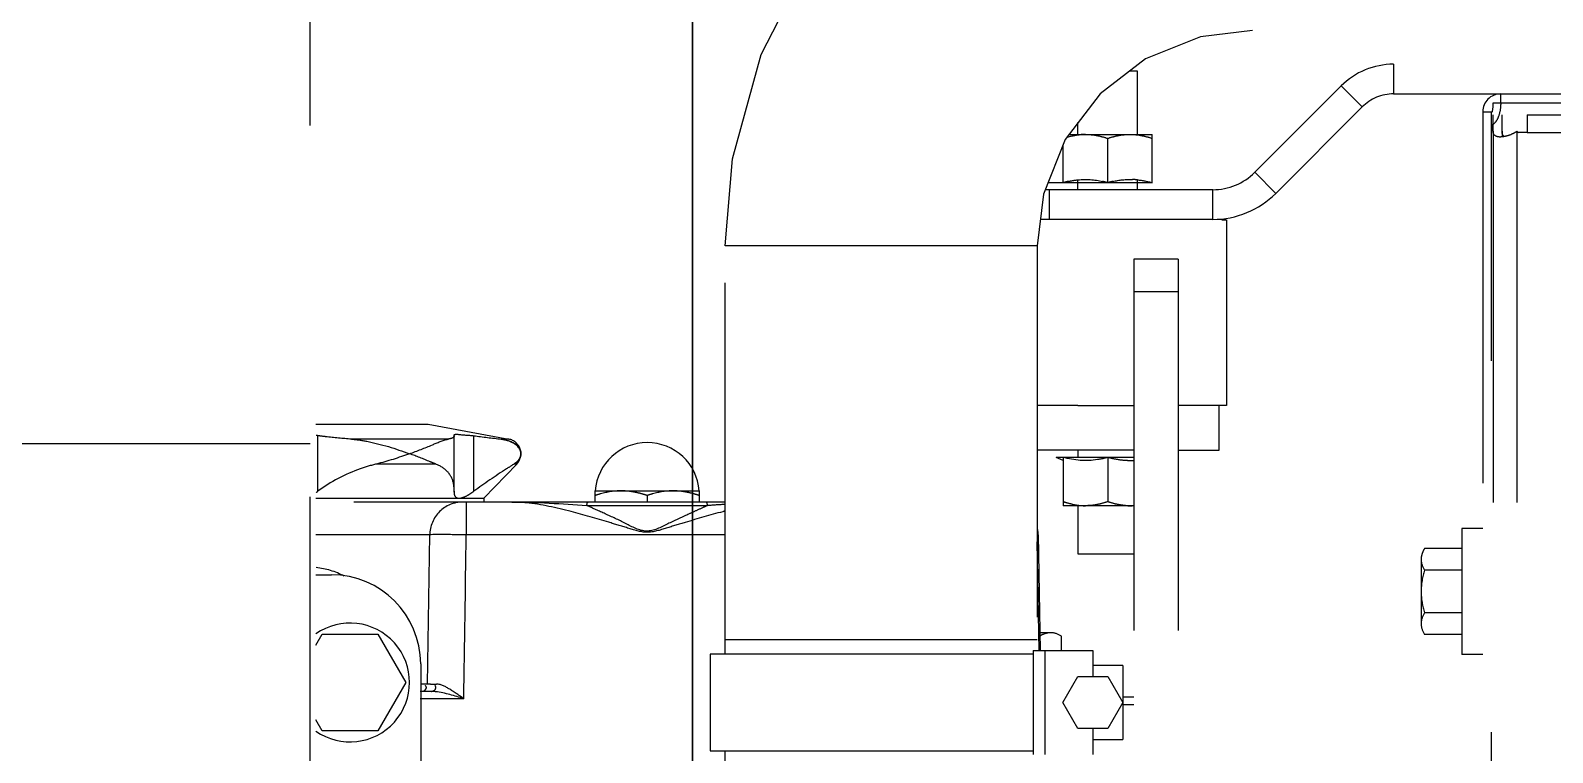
# Model space of a CAD drawing. Header units: millimetres. Extents: x 17886 to 18265, y -8727 to -7321.
# Drawn here: x 17969.26 to 17971.309, y -7870.344 to -7869.371 of the extents above; entities that cross this region are included whole.
import ezdxf

# ---------------------------------------------------------------- set-up
doc = ezdxf.new("R2010")
doc.units = ezdxf.units.MM
doc.linetypes.add('EPL_DASH', pattern=[1, 0.5, -0.5])
for name, color, linetype in [('2630754_DKREDXF_CONTINUOUS_LINE', 7, 'Continuous'), ('3884027_DKREDXF_CONTINUOUS_LINE', 7, 'Continuous'), ('8T4224_DXF_CONTINUOUS_LINE', 7, 'Continuous'), ('8T4908_DXF_CONTINUOUS_LINE', 7, 'Continuous')]:
    doc.layers.add(name, color=color, linetype=linetype)
doc.layers.add('CRTANJE', color=4, linetype='Continuous', lineweight=30)

msp = doc.modelspace()

# ---------------------------------------------------------------- linework, layer by layer
at = {"layer": '2630754_DKREDXF_CONTINUOUS_LINE', "color": 7, "linetype": 'EPL_DASH'}
for p, q in [((17969.6362, -7870.49946), (17969.6362, -7869.17446)), ((17969.6362, -7869.92796), (17969.1362, -7869.92796)), ((17969.6442, -7870.10446), (17969.6652, -7870.10446)), ((17969.7852, -7870.22446), (17969.7852, -7870.77446))]:
    msp.add_line(p, q, dxfattribs=at)
msp.add_arc((17969.6652, -7870.22446), 0.12, 0, 90, dxfattribs=at)
at = {"layer": '3884027_DKREDXF_CONTINUOUS_LINE', "color": 6, "linetype": 'EPL_DASH'}
for p, q in [((17970.7502, -7869.42646), (17970.73934, -7869.42646)), ((17970.7502, -7869.51146), (17970.7502, -7869.42646)), ((17971.0952, -7869.41696), (17971.0952, -7869.45696)), ((17972.08346, -7869.41696), (17971.0952, -7869.41696)), ((17971.02449, -7869.44625), (17970.90821, -7869.56253)), ((17971.05277, -7869.47453), (17971.02449, -7869.44625)), ((17971.05277, -7869.47453), (17970.93649, -7869.59081)), ((17971.0952, -7869.45696), (17972.41446, -7869.45696)), ((17971.23981, -7869.46896), (17972.41592, -7869.46896)), ((17971.2152, -7869.48096), (17971.2152, -7870.81646)), ((17971.2272, -7870.81646), (17971.2272, -7869.48096)), ((17971.2752, -7869.48496), (17972.41787, -7869.48496)), ((17970.65817, -7869.51146), (17970.7702, -7869.51146)), ((17970.6702, -7869.51146), (17970.6702, -7869.49565)), ((17970.7702, -7869.57646), (17970.7702, -7869.51146)), ((17971.2292, -7869.50732), (17971.2292, -7871.00896)), ((17971.2412, -7869.50732), (17971.2412, -7869.51465)), ((17971.2612, -7869.50696), (17971.2612, -7871.02302)), ((17971.2752, -7869.50896), (17972.42079, -7869.50896)), ((17970.6502, -7869.57646), (17970.6502, -7869.52538)), ((17970.7102, -7869.57646), (17970.7102, -7869.51682)), ((17970.6702, -7869.58596), (17970.6702, -7869.57265)), ((17970.7502, -7869.58596), (17970.7502, -7869.57265)), ((17970.93649, -7869.59081), (17970.90821, -7869.56253)), ((17970.85164, -7869.58596), (17970.62606, -7869.58596)), ((17970.63164, -7869.58596), (17970.63164, -7869.62596)), ((17970.85164, -7869.62596), (17970.85164, -7869.58596)), ((17970.85164, -7869.62596), (17970.6195, -7869.62596)), ((17970.8702, -7869.62646), (17970.8702, -7869.87646)), ((17970.1952, -7870.21146), (17970.1952, -7869.66146)), ((17970.6152, -7869.66146), (17970.1952, -7869.66146)), ((17970.6152, -7869.66146), (17970.6152, -7870.20646)), ((17970.8052, -7869.67946), (17970.7452, -7869.67946)), ((17970.7452, -7869.67947), (17970.7452, -7870.50446)), ((17970.8052, -7869.67947), (17970.8052, -7870.90049)), ((17970.8052, -7869.72333), (17970.7452, -7869.72333)), ((17970.6702, -7869.87646), (17970.6152, -7869.87646)), ((17970.85574, -7869.87646), (17970.8052, -7869.87646)), ((17970.8602, -7869.93646), (17970.8602, -7869.87646)), ((17969.6442, -7869.90146), (17969.7952, -7869.90146)), ((17969.7952, -7869.90146), (17969.90388, -7869.9218)), ((17969.64667, -7869.99206), (17969.64667, -7869.91719)), ((17969.82207, -7869.9218), (17969.69187, -7869.9218)), ((17969.83013, -7869.91719), (17969.8302, -7869.91766)), ((17969.83013, -7869.99206), (17969.83013, -7869.91719)), ((17969.8302, -7869.9896), (17969.8302, -7869.91764)), ((17969.8566, -7869.99206), (17969.8566, -7869.91719)), ((17969.90388, -7869.9218), (17969.89374, -7869.9218)), ((17970.7452, -7869.93646), (17970.6152, -7869.93646)), ((17970.6702, -7869.93646), (17970.6702, -7869.94646)), ((17970.8052, -7869.93646), (17970.8602, -7869.93646)), ((17969.80556, -7869.95533), (17969.72561, -7869.95533)), ((17969.8702, -7870.00146), (17969.91461, -7869.95533)), ((17969.91461, -7869.95533), (17969.91096, -7869.95533)), ((17970.65008, -7869.95073), (17970.64092, -7869.94646)), ((17970.6502, -7869.94646), (17970.6502, -7870.0061)), ((17970.7102, -7869.94646), (17970.7102, -7870.0061)), ((17969.6442, -7870.00146), (17969.8702, -7870.00146)), ((17970.1952, -7870.00646), (17969.6442, -7870.00646)), ((17969.8301, -7869.99301), (17969.8301, -7869.98947)), ((17969.83013, -7869.99206), (17969.8301, -7869.99315)), ((17969.83013, -7869.99206), (17969.8302, -7869.98947)), ((17969.84658, -7870.00646), (17969.84658, -7870.05067)), ((17969.8702, -7870.00146), (17969.8702, -7870.00646)), ((17970.0202, -7870.00646), (17970.0202, -7869.99146)), ((17970.0202, -7869.99146), (17970.1602, -7869.99146)), ((17970.0902, -7869.99771), (17970.0902, -7870.00646)), ((17970.1602, -7869.99146), (17970.1602, -7870.00646)), ((17970.00901, -7870.01137), (17970.17138, -7870.01137)), ((17970.6702, -7870.01146), (17970.6702, -7870.07646)), ((17971.1872, -7870.04197), (17971.1872, -7870.21197)), ((17971.2152, -7870.04197), (17971.1872, -7870.04197)), ((17969.79739, -7870.05067), (17969.6442, -7870.05067)), ((17969.79425, -7870.25163), (17969.79739, -7870.05067)), ((17970.1952, -7870.05067), (17969.84658, -7870.05067)), ((17970.61667, -7870.05067), (17970.6152, -7870.05067)), ((17970.61775, -7870.20633), (17970.6152, -7870.05995)), ((17970.61667, -7870.05067), (17970.61938, -7870.2063)), ((17970.6702, -7870.07646), (17970.7452, -7870.07646)), ((17971.1872, -7870.06923), (17971.13666, -7870.06923)), ((17971.1872, -7870.0981), (17971.13666, -7870.0981)), ((17971.1322, -7870.12697), (17971.1322, -7870.17027)), ((17971.1872, -7870.15584), (17971.13666, -7870.15584)), ((17970.63718, -7870.18246), (17970.61897, -7870.18246)), ((17970.64793, -7870.20646), (17970.64793, -7870.18692)), ((17971.1872, -7870.1847), (17971.13666, -7870.1847)), ((17970.17508, -7870.21146), (17970.17508, -7870.34146)), ((17970.61008, -7870.20646), (17970.69008, -7870.20646)), ((17970.62572, -7870.20646), (17970.62572, -7870.34646)), ((17971.2152, -7870.21197), (17971.1872, -7870.21197)), ((17970.7305, -7870.22646), (17970.69008, -7870.22646)), ((17970.7305, -7870.22646), (17970.7305, -7870.32646)), ((17969.79425, -7870.25163), (17969.7852, -7870.25163)), ((17970.64967, -7870.27646), (17970.66988, -7870.24146)), ((17970.66988, -7870.24146), (17970.71029, -7870.24146)), ((17970.71029, -7870.24146), (17970.7305, -7870.27646)), ((17969.79921, -7870.26146), (17969.78437, -7870.26146)), ((17969.84333, -7870.27128), (17969.78437, -7870.27128)), ((17970.7452, -7870.26946), (17970.7305, -7870.26946)), ((17970.66988, -7870.31146), (17970.64967, -7870.27646)), ((17970.7305, -7870.27646), (17970.71029, -7870.31146)), ((17970.7452, -7870.27946), (17970.7305, -7870.27946)), ((17970.71029, -7870.31146), (17970.66988, -7870.31146)), ((17970.69008, -7870.32646), (17970.7305, -7870.32646)), ((17970.1952, -7870.44146), (17970.1952, -7870.34146))]:
    msp.add_line(p, q, dxfattribs=at)
at = {"layer": '3884027_DKREDXF_CONTINUOUS_LINE', "color": 7, "linetype": 'EPL_DASH'}
for p, q in [((17971.22941, -7869.46896), (17971.23981, -7869.46896)), ((17971.2392, -7869.45696), (17971.2392, -7869.46896)), ((17971.2152, -7869.48096), (17971.2272, -7869.48096)), ((17971.2292, -7869.50732), (17971.2292, -7869.48496)), ((17971.2412, -7869.50732), (17971.2412, -7869.48496)), ((17971.2752, -7869.48496), (17971.2752, -7869.50896)), ((17971.22881, -7869.50732), (17971.22881, -7869.49787)), ((17971.2612, -7869.50696), (17971.2632, -7869.50896)), ((17971.2752, -7869.50896), (17971.2632, -7869.50896)), ((17970.7702, -7869.57646), (17970.62985, -7869.57646)), ((17970.86372, -7869.62646), (17970.8702, -7869.62646)), ((17970.6702, -7869.87646), (17970.7452, -7869.87646)), ((17970.8702, -7869.87646), (17970.85574, -7869.87646)), ((17970.7452, -7869.94646), (17970.64076, -7869.94646)), ((17970.6502, -7870.0061), (17970.6502, -7870.01146)), ((17970.7452, -7870.01146), (17970.6502, -7870.01146)), ((17971.1322, -7870.08042), (17971.1322, -7870.12697)), ((17970.1952, -7870.19146), (17970.6152, -7870.19146)), ((17970.61008, -7870.21146), (17970.17508, -7870.21146)), ((17970.61008, -7870.20646), (17970.61008, -7870.34646)), ((17970.69008, -7870.20646), (17970.69008, -7870.24146)), ((17970.69008, -7870.31146), (17970.69008, -7870.34646)), ((17970.17508, -7870.34146), (17970.61008, -7870.34146))]:
    msp.add_line(p, q, dxfattribs=at)
at = {"layer": '3884027_DKREDXF_CONTINUOUS_LINE', "color": 6, "linetype": 'EPL_DASH'}
for points in [[(17970.1952, -7869.66146), (17970.20488, -7869.54456), (17970.24364, -7869.40373), (17970.31036, -7869.27381), (17970.40226, -7869.16031), (17970.51544, -7869.06801), (17970.64514, -7869.00081), (17970.7859, -7868.96155), (17970.90526, -7868.95146)], [(17970.9052, -7869.37146), (17970.83503, -7869.38008), (17970.76127, -7869.40969), (17970.69989, -7869.45663), (17970.65308, -7869.51815), (17970.62361, -7869.59211), (17970.6152, -7869.66146)]]:
    msp.add_lwpolyline(points, dxfattribs=at)
for centre, radius, start, end in [((17971.0952, -7869.51696), 0.1, 90, 135), ((17971.0952, -7869.51696), 0.06, 90, 135), ((17970.68023, -7869.59008), 0.07862, 90.02134, 94.31324), ((17970.85164, -7869.50596), 0.08, 270, 315), ((17970.85164, -7869.50596), 0.12, 270, 315), ((17969.6254, -7870.07452), 0.15876, 82.30022, 83.16627), ((17969.82872, -7869.91766), 0.00148, 351.41753, 359.98176), ((17970.30118, -7866.48809), 3.4578, 262.61272, 263.23285), ((17969.9002, -7869.94146), 0.02, 316.08888, 79.39869), ((17970.0902, -7869.99665), 0.07019, 4.24219, 175.75781), ((17970.7402, -7869.85382), 0.09696, 268.05194, 272.95729), ((17969.61573, -7869.95088), 0.05151, 303.7283, 306.91555), ((17969.78507, -7869.98948), 0.04513, 0.01275, 1.4351), ((17970.06722, -7870.13837), 0.14831, 105.52408, 108.48291), ((17970.04969, -7870.11496), 0.12401, 74.47904, 77.82734), ((17970.04318, -7870.13837), 0.14831, 71.51709, 74.47603), ((17970.1385, -7870.14241), 0.15254, 106.39881, 108.45944), ((17970.1345, -7870.129), 0.13856, 105.47957, 106.37808), ((17970.11969, -7870.11496), 0.12401, 74.47904, 77.82734), ((17970.11318, -7870.13837), 0.14831, 71.51709, 74.47603), ((17970.65635, -7871.12252), 1.21241, 114.29044, 114.94323), ((17970.5053, -7870.78754), 0.84495, 113.2782, 114.29886), ((17970.39185, -7872.89194), 2.88899, 93.90317, 94.37677), ((17970.38353, -7870.75908), 0.76396, 104.27095, 104.52845), ((17970.57177, -7870.05148), 0.0449, 1.0331, 10.00019)]:
    msp.add_arc(centre, radius, start, end, dxfattribs=at)
at = {"layer": '3884027_DKREDXF_CONTINUOUS_LINE', "color": 7, "linetype": 'EPL_DASH'}
for centre, radius, start, end in [((17971.2392, -7869.48096), 0.024, 90, 180), ((17970.68908, -7869.72044), 0.14914, 102.39217, 105.11234), ((17970.67131, -7869.72045), 0.14915, 74.88767, 77.60732), ((17970.74908, -7869.72044), 0.14914, 102.39217, 105.11234), ((17970.74006, -7869.67194), 0.09981, 84.16963, 88.02717), ((17970.69363, -7869.87581), 0.13734, 251.56232, 252.217), ((17970.68153, -7869.92147), 0.09007, 257.80192, 262.76655), ((17970.68051, -7869.92884), 0.08263, 262.82592, 265.69712), ((17970.68023, -7869.93284), 0.07862, 265.68587, 269.97865), ((17970.74023, -7869.93284), 0.07862, 265.68587, 269.97865), ((17970.74017, -7869.93309), 0.07837, 270.01708, 273.86331), ((17971.15434, -7870.08369), 0.02214, 170.7536, 179.95024), ((17971.15604, -7870.08395), 0.02386, 167.27465, 170.79033), ((17971.15837, -7870.08449), 0.02625, 162.48015, 167.24843), ((17971.16246, -7870.08579), 0.03055, 157.56672, 162.45196), ((17971.16674, -7870.08752), 0.03517, 155.5853, 157.62545), ((17969.6352, -7870.19446), 0.1, 61.88463, 84.7826), ((17969.80779, -7867.89153), 2.36016, 269.77569, 269.97138)]:
    msp.add_arc(centre, radius, start, end, dxfattribs=at)
for points in [[(17971.22802, -7869.48157), (17971.22897, -7869.47745), (17971.22941, -7869.47319), (17971.22941, -7869.46896)], [(17971.23842, -7869.48157), (17971.23937, -7869.47745), (17971.23981, -7869.47319), (17971.23981, -7869.46896)], [(17971.23001, -7869.49709), (17971.23186, -7869.49572), (17971.23334, -7869.49382), (17971.23451, -7869.49184)], [(17971.23451, -7869.49184), (17971.23637, -7869.48868), (17971.23759, -7869.48514), (17971.23842, -7869.48157)], [(17971.24421, -7869.51438), (17971.24189, -7869.5133), (17971.2412, -7869.50988), (17971.2412, -7869.50732)], [(17971.25351, -7869.51158), (17971.25053, -7869.51285), (17971.2474, -7869.51382), (17971.24421, -7869.5144)], [(17971.2612, -7869.50729), (17971.25882, -7869.50901), (17971.25621, -7869.51043), (17971.25351, -7869.51158)], [(17970.65707, -7869.57478), (17970.6614, -7869.57383), (17970.66579, -7869.57309), (17970.6702, -7869.57264)], [(17970.6702, -7869.57264), (17970.6812, -7869.57152), (17970.69251, -7869.57241), (17970.70332, -7869.57478)], [(17970.71707, -7869.57478), (17970.72572, -7869.57288), (17970.73465, -7869.57189), (17970.74349, -7869.57219)], [(17970.7502, -7869.57264), (17970.75695, -7869.57333), (17970.76364, -7869.57469), (17970.7702, -7869.57646)], [(17970.6625, -7870.00951), (17970.65885, -7870.00872), (17970.65524, -7870.00773), (17970.65169, -7870.00659)], [(17970.7102, -7870.0061), (17970.70616, -7870.00745), (17970.70205, -7870.00861), (17970.69789, -7870.00951)], [(17970.7225, -7870.00951), (17970.71834, -7870.00861), (17970.71424, -7870.00745), (17970.7102, -7870.0061)], [(17970.69789, -7870.00951), (17970.69209, -7870.01075), (17970.68613, -7870.01146), (17970.6802, -7870.01146)], [(17970.73431, -7870.01124), (17970.73035, -7870.01094), (17970.72639, -7870.01034), (17970.7225, -7870.00951)], [(17971.1322, -7870.08367), (17971.1322, -7870.0887), (17971.13415, -7870.09374), (17971.13666, -7870.0981)], [(17971.13666, -7870.0981), (17971.13396, -7870.10746), (17971.1322, -7870.11723), (17971.1322, -7870.12697)]]:
    msp.add_open_spline(points, degree=3, dxfattribs=at)
at = {"layer": '3884027_DKREDXF_CONTINUOUS_LINE', "color": 6, "linetype": 'EPL_DASH'}
for points in [[(17970.65526, -7869.51524), (17970.66147, -7869.51345), (17970.66787, -7869.51217), (17970.67431, -7869.51168)], [(17970.6802, -7869.51146), (17970.68613, -7869.51146), (17970.69209, -7869.51217), (17970.69789, -7869.51341)], [(17970.69789, -7869.51341), (17970.70205, -7869.51431), (17970.70616, -7869.51547), (17970.7102, -7869.51682)], [(17970.7102, -7869.51682), (17970.71424, -7869.51547), (17970.71834, -7869.51431), (17970.7225, -7869.51341)], [(17970.7225, -7869.51341), (17970.72831, -7869.51217), (17970.73426, -7869.51146), (17970.7402, -7869.51146)], [(17970.7402, -7869.51146), (17970.74613, -7869.51146), (17970.75209, -7869.51217), (17970.75789, -7869.51341)], [(17970.75789, -7869.51341), (17970.76205, -7869.51431), (17970.76616, -7869.51547), (17970.7702, -7869.51682)], [(17969.7702, -7869.94146), (17969.75558, -7869.9468), (17969.74072, -7869.95161), (17969.72561, -7869.95533)], [(17969.9202, -7869.94146), (17969.9202, -7869.94611), (17969.91702, -7869.95073), (17969.91338, -7869.95362)], [(17969.82132, -7869.96565), (17969.81703, -7869.96107), (17969.81138, -7869.95768), (17969.80556, -7869.95533)], [(17969.82949, -7869.98179), (17969.82835, -7869.97587), (17969.82544, -7869.97006), (17969.82132, -7869.96565)], [(17969.91096, -7869.95533), (17969.91434, -7869.95318), (17969.91752, -7869.95018), (17969.91912, -7869.94651)], [(17970.69666, -7869.94942), (17970.68134, -7869.95191), (17970.66518, -7869.95049), (17970.6502, -7869.94646)], [(17970.7102, -7869.94646), (17970.70574, -7869.94766), (17970.70122, -7869.94868), (17970.69666, -7869.94942)], [(17970.72373, -7869.94942), (17970.71917, -7869.94868), (17970.71466, -7869.94766), (17970.7102, -7869.94646)], [(17970.7369, -7869.95073), (17970.73249, -7869.95058), (17970.72809, -7869.95012), (17970.72373, -7869.94942)], [(17969.83917, -7870.00111), (17969.84288, -7870.0004), (17969.84636, -7869.99859), (17969.84962, -7869.99667)], [(17969.84962, -7869.99667), (17969.85202, -7869.99526), (17969.85434, -7869.9937), (17969.8566, -7869.99206)], [(17969.90776, -7870.00646), (17969.94155, -7870.00646), (17969.97532, -7870.0088), (17970.00901, -7870.01137)], [(17970.0552, -7869.99146), (17970.04588, -7869.99146), (17970.0365, -7869.99298), (17970.02752, -7869.99547)], [(17970.07584, -7869.99374), (17970.06907, -7869.99228), (17970.06212, -7869.99146), (17970.0552, -7869.99146)], [(17970.1252, -7869.99146), (17970.11588, -7869.99146), (17970.1065, -7869.99298), (17970.09752, -7869.99547)], [(17970.14584, -7869.99374), (17970.13907, -7869.99228), (17970.13212, -7869.99146), (17970.1252, -7869.99146)], [(17970.03367, -7870.02242), (17970.0255, -7870.01863), (17970.01729, -7870.01493), (17970.00901, -7870.01137)], [(17969.84333, -7870.27128), (17969.84443, -7870.19775), (17969.84551, -7870.12421), (17969.84658, -7870.05067)], [(17971.1322, -7870.12697), (17971.1322, -7870.1367), (17971.13396, -7870.14648), (17971.13666, -7870.15584)], [(17971.13666, -7870.15584), (17971.13415, -7870.1602), (17971.1322, -7870.16523), (17971.1322, -7870.17027)], [(17971.1322, -7870.17027), (17971.1322, -7870.17531), (17971.13415, -7870.18034), (17971.13666, -7870.1847)], [(17970.6335, -7870.18246), (17970.62984, -7870.18246), (17970.62616, -7870.18347), (17970.62283, -7870.18498)], [(17970.64793, -7870.18692), (17970.64357, -7870.18441), (17970.63853, -7870.18246), (17970.6335, -7870.18246)], [(17969.84333, -7870.27128), (17969.83083, -7870.26765), (17969.81833, -7870.26358), (17969.80542, -7870.26191)]]:
    msp.add_open_spline(points, degree=3, dxfattribs=at)
at = {"layer": '3884027_DKREDXF_CONTINUOUS_LINE', "color": 7, "linetype": 'EPL_DASH'}
for points, knots in [([(17971.22881, -7869.49787), (17971.22901, -7869.49776), (17971.22942, -7869.49751), (17971.22982, -7869.49724), (17971.23001, -7869.49709)], [0, 0, 0, 0, 0.4920516, 1, 1, 1, 1]), ([(17971.22954, -7869.51014), (17971.22942, -7869.50971), (17971.22924, -7869.50877), (17971.2292, -7869.50782), (17971.2292, -7869.50732)], [0, 0, 0, 0, 0.4753672, 1, 1, 1, 1]), ([(17971.24103, -7869.51484), (17971.23959, -7869.51497), (17971.23543, -7869.51528), (17971.23031, -7869.51289), (17971.22954, -7869.51014)], [0, 0, 0, 0, 0.3377062, 1, 1, 1, 1]), ([(17971.24421, -7869.5144), (17971.24368, -7869.5145), (17971.24262, -7869.51467), (17971.24156, -7869.51479), (17971.24103, -7869.51484)], [0, 0, 0, 0, 0.5111951, 1, 1, 1, 1]), ([(17971.13666, -7870.06923), (17971.13631, -7870.06985), (17971.13563, -7870.07108), (17971.13501, -7870.07235), (17971.13472, -7870.07299)], [0, 0, 0, 0, 0.504419, 1, 1, 1, 1]), ([(17969.79855, -7870.25167), (17969.79767, -7870.25167), (17969.79623, -7870.25166), (17969.7948, -7870.25164), (17969.79425, -7870.25163)], [0, 0, 0, 0, 0.6166843, 1, 1, 1, 1]), ([(17969.78938, -7870.26044), (17969.79028, -7870.26007), (17969.79192, -7870.25919), (17969.79285, -7870.2574), (17969.79287, -7870.25656)], [0, 0, 0, 0, 0.5350202, 1, 1, 1, 1]), ([(17969.79287, -7870.25656), (17969.79288, -7870.25609), (17969.79264, -7870.255), (17969.79207, -7870.25407), (17969.79171, -7870.25358)], [0, 0, 0, 0, 0.4393359, 1, 1, 1, 1]), ([(17969.79921, -7870.26146), (17969.80162, -7870.26146), (17969.80595, -7870.25941), (17969.80557, -7870.25566), (17969.80523, -7870.25473)], [0, 0, 0, 0, 0.7083436, 1, 1, 1, 1]), ([(17969.80523, -7870.25473), (17969.80516, -7870.25455), (17969.805, -7870.25417), (17969.80482, -7870.2538), (17969.80471, -7870.25361)], [0, 0, 0, 0, 0.4811008, 1, 1, 1, 1])]:
    msp.add_open_spline(points, degree=3, knots=knots, dxfattribs=at)
at = {"layer": '3884027_DKREDXF_CONTINUOUS_LINE', "color": 6, "linetype": 'EPL_DASH'}
for points, knots in [([(17969.69187, -7869.9218), (17969.68031, -7869.92093), (17969.66522, -7869.91955), (17969.65019, -7869.91767), (17969.64667, -7869.91719)], [0, 0, 0, 0, 0.7651651, 1, 1, 1, 1]), ([(17969.69187, -7869.9218), (17969.6988, -7869.92232), (17969.72553, -7869.92638), (17969.75139, -7869.93459), (17969.7702, -7869.94146)], [0, 0, 0, 0, 0.2577761, 1, 1, 1, 1]), ([(17969.7702, -7869.94146), (17969.78054, -7869.93768), (17969.79777, -7869.93116), (17969.81474, -7869.92331), (17969.82207, -7869.9218)], [0, 0, 0, 0, 0.5955642, 1, 1, 1, 1]), ([(17969.83018, -7869.91788), (17969.83012, -7869.9183), (17969.82814, -7869.92096), (17969.82467, -7869.92126), (17969.82207, -7869.9218)], [0, 0, 0, 0, 0.1393145, 1, 1, 1, 1]), ([(17969.8301, -7869.917), (17969.8301, -7869.91457), (17969.84432, -7869.91663), (17969.85017, -7869.91635), (17969.8566, -7869.91719)], [0, 0, 0, 0, 0.2727713, 1, 1, 1, 1]), ([(17969.89374, -7869.9218), (17969.8961, -7869.92208), (17969.90384, -7869.92358), (17969.91143, -7869.92715), (17969.91536, -7869.93106)], [0, 0, 0, 0, 0.3001134, 1, 1, 1, 1]), ([(17969.9202, -7869.94146), (17969.9202, -7869.93969), (17969.91807, -7869.9308), (17969.90886, -7869.92567), (17969.90211, -7869.92357)], [0, 0, 0, 0, 0.1998531, 1, 1, 1, 1]), ([(17969.80556, -7869.95533), (17969.80298, -7869.95429), (17969.79126, -7869.94952), (17969.77949, -7869.94485), (17969.7702, -7869.94146)], [0, 0, 0, 0, 0.2189959, 1, 1, 1, 1]), ([(17969.91536, -7869.93106), (17969.91612, -7869.93182), (17969.91749, -7869.9334), (17969.91856, -7869.9352), (17969.91898, -7869.9361)], [0, 0, 0, 0, 0.5209845, 1, 1, 1, 1]), ([(17969.91898, -7869.9361), (17969.91938, -7869.93696), (17969.91999, -7869.93871), (17969.9202, -7869.94056), (17969.9202, -7869.94146)], [0, 0, 0, 0, 0.5091713, 1, 1, 1, 1]), ([(17969.91912, -7869.94651), (17969.91947, -7869.9457), (17969.92001, -7869.94405), (17969.9202, -7869.94231), (17969.9202, -7869.94146)], [0, 0, 0, 0, 0.5081737, 1, 1, 1, 1]), ([(17969.72561, -7869.95533), (17969.71829, -7869.95713), (17969.69039, -7869.96552), (17969.66393, -7869.9791), (17969.64667, -7869.99206)], [0, 0, 0, 0, 0.2586868, 1, 1, 1, 1]), ([(17969.91096, -7869.95533), (17969.90759, -7869.95748), (17969.88918, -7869.96929), (17969.87109, -7869.98161), (17969.8566, -7869.99206)], [0, 0, 0, 0, 0.1830376, 1, 1, 1, 1]), ([(17969.91338, -7869.95362), (17969.913, -7869.95392), (17969.91221, -7869.95451), (17969.91139, -7869.95506), (17969.91096, -7869.95533)], [0, 0, 0, 0, 0.4906199, 1, 1, 1, 1]), ([(17969.83018, -7869.98835), (17969.83016, -7869.98724), (17969.83002, -7869.98504), (17969.8297, -7869.98286), (17969.82949, -7869.98179)], [0, 0, 0, 0, 0.5057274, 1, 1, 1, 1]), ([(17969.84166, -7870.00646), (17969.83046, -7870.00646), (17969.80704, -7870.01601), (17969.79758, -7870.03934), (17969.79739, -7870.05067)], [0, 0, 0, 0, 0.4971889, 1, 1, 1, 1]), ([(17969.8301, -7869.99316), (17969.8301, -7869.99545), (17969.83108, -7870.001), (17969.83685, -7870.00155), (17969.83917, -7870.00111)], [0, 0, 0, 0, 0.4936354, 1, 1, 1, 1]), ([(17969.98787, -7870.01939), (17969.96793, -7870.01424), (17969.94136, -7870.00823), (17969.91427, -7870.00646), (17969.90777, -7870.00646)], [0, 0, 0, 0, 0.7599674, 1, 1, 1, 1]), ([(17970.00901, -7870.01137), (17970.00902, -7870.01025), (17970.0093, -7870.00885), (17970.00987, -7870.00646), (17970.0105, -7870.00646)], [0, 0, 0, 0, 0.6431345, 1, 1, 1, 1]), ([(17970.17138, -7870.01137), (17970.17137, -7870.01025), (17970.1711, -7870.00885), (17970.17052, -7870.00646), (17970.1699, -7870.00646)], [0, 0, 0, 0, 0.643135, 1, 1, 1, 1]), ([(17970.19188, -7870.01955), (17970.17493, -7870.02395), (17970.14954, -7870.03154), (17970.11606, -7870.04152), (17970.08983, -7870.05008), (17970.0637, -7870.04127), (17970.03019, -7870.03137), (17970.00481, -7870.02376), (17969.98787, -7870.01939)], [0, 0, 0, 0, 0.2483333, 0.3741422, 0.500025, 0.625955, 0.7517448, 1, 1, 1, 1]), ([(17970.14505, -7870.0232), (17970.13595, -7870.02742), (17970.1182, -7870.03541), (17970.08913, -7870.05102), (17970.06066, -7870.03441), (17970.04276, -7870.02663), (17970.03367, -7870.02242)], [0, 0, 0, 0, 0.2496815, 0.4997762, 0.7505344, 1, 1, 1, 1]), ([(17969.84658, -7870.05067), (17969.8409, -7870.0506), (17969.82451, -7870.05056), (17969.80807, -7870.04989), (17969.79739, -7870.05067)], [0, 0, 0, 0, 0.3465713, 1, 1, 1, 1]), ([(17970.62283, -7870.18498), (17970.62219, -7870.18527), (17970.62092, -7870.18589), (17970.61968, -7870.18657), (17970.61906, -7870.18692)], [0, 0, 0, 0, 0.4955699, 1, 1, 1, 1]), ([(17969.84333, -7870.27128), (17969.8371, -7870.26695), (17969.82583, -7870.25938), (17969.81297, -7870.2517), (17969.80661, -7870.25169)], [0, 0, 0, 0, 0.5441178, 1, 1, 1, 1]), ([(17969.80542, -7870.26191), (17969.80437, -7870.26178), (17969.80231, -7870.26155), (17969.80024, -7870.26146), (17969.79921, -7870.26146)], [0, 0, 0, 0, 0.506972, 1, 1, 1, 1])]:
    msp.add_open_spline(points, degree=3, knots=knots, dxfattribs=at)
at = {"layer": '8T4224_DXF_CONTINUOUS_LINE', "color": 7, "linetype": 'EPL_DASH'}
msp.add_arc((17969.6902, -7870.24946), 0.08, 234.81384, 125.18616, dxfattribs=at)
at = {"layer": '8T4908_DXF_CONTINUOUS_LINE', "color": 7, "linetype": 'EPL_DASH'}
for p, q in [((17969.6442, -7870.19913), (17969.65267, -7870.18446)), ((17969.65267, -7870.18446), (17969.72773, -7870.18446)), ((17969.72773, -7870.18446), (17969.76525, -7870.24946)), ((17969.76525, -7870.24946), (17969.72773, -7870.31446)), ((17969.65267, -7870.31446), (17969.6442, -7870.29978)), ((17969.72773, -7870.31446), (17969.65267, -7870.31446))]:
    msp.add_line(p, q, dxfattribs=at)
at = {"layer": 'CRTANJE', "lineweight": 30}
msp.add_lwpolyline([(17970.15118, -7879.70246), (17970.15118, -7855.01246), (17968.05118, -7855.01246), (17968.05118, -7879.70246)], close=True, dxfattribs=at)

doc.saveas('drawing.dxf')
